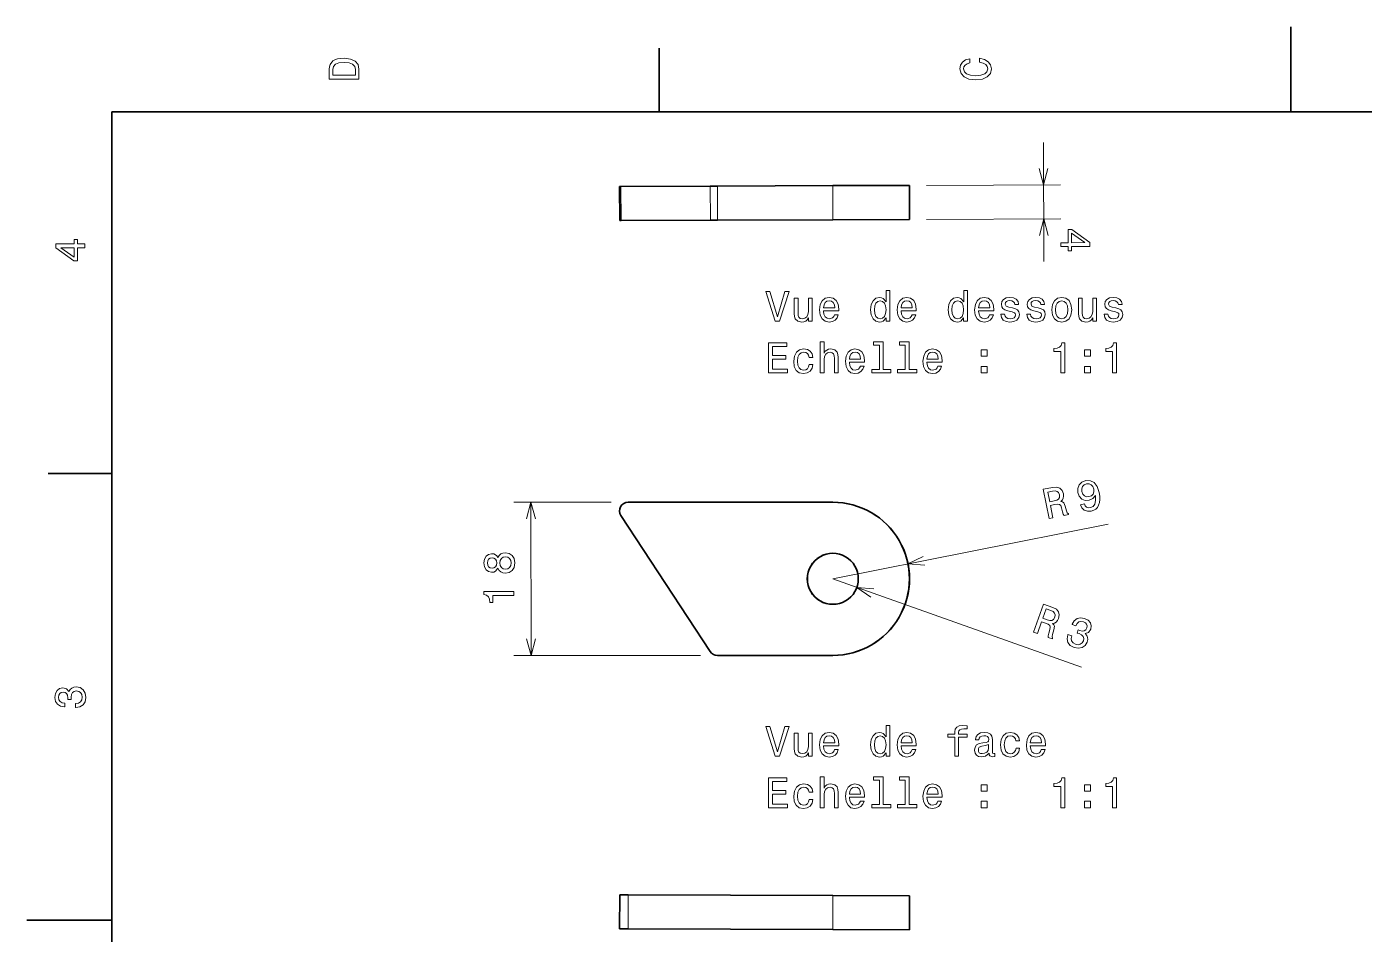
# Model space of a CAD drawing. Extents: x 0 to 297, y 0 to 210.
# Drawn here: x 0 to 157.1, y 103.3 to 210 of the extents above; entities that cross this region are included whole.
import ezdxf

# ---------------------------------------------------------------- set-up
doc = ezdxf.new("R2010")
doc.units = 0

msp = doc.modelspace()

# ---------------------------------------------------------------- linework, layer by layer
at = {"color": 7, "lineweight": 35, "ltscale": 0.25}
for p, q in [((148.5, 200), (148.5, 210)), ((10, 105), (0, 105))]:
    msp.add_line(p, q, dxfattribs=at)
at = {"color": 7, "lineweight": 35, "ltscale": 0.1875}
for p, q in [((74.300003, 200), (74.300003, 207.5)), ((10, 157.5), (2.5, 157.5))]:
    msp.add_line(p, q, dxfattribs=at)
at = {"color": 7, "lineweight": 35}
for p, q in [((287, 200), (10, 200)), ((10, 200), (10, 10)), ((94.696289, 154.113068), (70.646729, 154.109314)), ((94.709961, 107.882339), (70.6604, 107.964645)), ((94.696289, 103.882355), (70.646729, 103.964661))]:
    msp.add_line(p, q, dxfattribs=at)
at = {"color": 7, "lineweight": 13, "ltscale": 0.350001}
msp.add_line((119.444214, 196.405899), (119.492065, 182.40596), dxfattribs=at)
at = {"color": 7, "lineweight": 35, "ltscale": 0.004095}
for p, q in [((69.810669, 191.236008), (69.646851, 191.235458)), ((69.824341, 187.236038), (69.660522, 187.235474))]:
    msp.add_line(p, q, dxfattribs=at)
at = {"color": 7, "lineweight": 35, "ltscale": 0.1}
for p, q in [((69.660522, 187.235474), (69.646851, 191.235458)), ((103.711304, 187.35199), (103.697632, 191.351974)), ((69.660522, 107.968063), (69.646851, 103.968079)), ((103.711304, 107.851547), (103.697632, 103.851563))]:
    msp.add_line(p, q, dxfattribs=at)
at = {"color": 7, "lineweight": 35, "ltscale": 0.262337}
msp.add_line((69.810669, 191.236008), (80.304077, 191.271927), dxfattribs=at)
at = {"color": 7, "lineweight": 13, "ltscale": 0.1}
for p, q in [((69.824341, 187.236038), (69.810669, 191.236008)), ((80.317871, 187.271942), (80.304077, 191.271927)), ((81.154175, 187.274796), (81.140503, 191.274765)), ((94.712769, 187.321198), (94.699097, 191.321182)), ((70.6604, 107.964645), (70.646729, 103.964661)), ((94.709961, 107.882339), (94.696289, 103.882355))]:
    msp.add_line(p, q, dxfattribs=at)
at = {"color": 7, "lineweight": 35, "ltscale": 0.020911}
msp.add_line((81.140503, 191.274765), (80.304077, 191.271927), dxfattribs=at)
at = {"color": 7, "lineweight": 35, "ltscale": 0.338967}
for p, q in [((94.699097, 191.321182), (81.140503, 191.274765)), ((94.712769, 187.321198), (81.154175, 187.274796))]:
    msp.add_line(p, q, dxfattribs=at)
at = {"color": 7, "lineweight": 35, "ltscale": 0.224965}
for p, q in [((103.697632, 191.351974), (94.699097, 191.321182)), ((103.711304, 187.35199), (94.712769, 187.321198))]:
    msp.add_line(p, q, dxfattribs=at)
at = {"color": 7, "lineweight": 13, "ltscale": 0.394094}
for p, q in [((105.697632, 191.35881), (121.461304, 191.412766)), ((105.711304, 187.358841), (121.474976, 187.412796))]:
    msp.add_line(p, q, dxfattribs=at)
at = {"color": 7, "lineweight": 35, "ltscale": 0.26234}
msp.add_line((69.824341, 187.236038), (80.317871, 187.271942), dxfattribs=at)
at = {"color": 7, "lineweight": 35, "ltscale": 0.020908}
msp.add_line((81.154175, 187.274796), (80.317871, 187.271942), dxfattribs=at)
at = {"color": 7, "lineweight": 13, "ltscale": 0.285144}
msp.add_line((68.646729, 154.108994), (57.240967, 154.107224), dxfattribs=at)
at = {"color": 7, "lineweight": 13, "ltscale": 0.45}
msp.add_line((59.240967, 154.107529), (59.243774, 136.107529), dxfattribs=at)
at = {"color": 7, "lineweight": 35, "ltscale": 0.000342}
for p, q in [((94.709961, 154.113068), (94.696289, 154.113068)), ((94.712769, 136.113068), (94.699097, 136.113068))]:
    msp.add_line(p, q, dxfattribs=at)
at = {"color": 7, "lineweight": 35, "ltscale": 0.478317}
msp.add_line((69.810669, 152.560852), (80.304077, 136.562485), dxfattribs=at)
at = {"color": 7, "lineweight": 13}
for p, q in [((94.697632, 145.113068), (127.039795, 151.536987)), ((94.697632, 145.113068), (123.913574, 134.715057)), ((79.140503, 136.110641), (57.243774, 136.107224))]:
    msp.add_line(p, q, dxfattribs=at)
at = {"color": 7, "lineweight": 35, "ltscale": 0.338965}
msp.add_line((94.699097, 136.113068), (81.140503, 136.110947), dxfattribs=at)
at = {"color": 7, "lineweight": 35, "ltscale": 0.024997}
for p, q in [((69.660522, 107.968063), (70.6604, 107.964645)), ((69.646851, 103.968079), (70.646729, 103.964661))]:
    msp.add_line(p, q, dxfattribs=at)
at = {"color": 7, "lineweight": 35, "ltscale": 0.225035}
for p, q in [((94.709961, 107.882339), (103.711304, 107.851547)), ((94.696289, 103.882355), (103.697632, 103.851563))]:
    msp.add_line(p, q, dxfattribs=at)
at = {"color": 7, "lineweight": 13}
for points in [[(35.533215, 204.994965), (35.533215, 203.829971), (39.033215, 203.829971), (39.033215, 204.994965), (38.922264, 205.544678), (38.584366, 205.953171), (38.034657, 206.205338), (37.283215, 206.296112), (36.516644, 206.215424), (36.21405, 206.114563), (35.971977, 205.973343), (35.644165, 205.56485), (35.563473, 205.297562)], [(111.93206, 205.817017), (112.35569, 205.716141), (112.658287, 205.549713), (112.844887, 205.317734), (112.905403, 205.045395), (112.814629, 204.71759), (112.54229, 204.460388), (112.098488, 204.28891), (111.483215, 204.233429), (110.872986, 204.28891), (110.424141, 204.455338), (110.151802, 204.71254), (110.055984, 205.045395), (110.106415, 205.287476), (110.247627, 205.494247), (110.474571, 205.655624), (110.787247, 205.766571), (110.787247, 206.245682), (110.308144, 206.094391), (109.94503, 205.832138), (109.718086, 205.474075), (109.637398, 205.045395), (109.763474, 204.510818), (110.116501, 204.10231), (110.696472, 203.840057), (111.483215, 203.749283), (112.269958, 203.840057), (112.84993, 204.10231), (113.208, 204.510818), (113.329041, 205.045395), (113.233215, 205.51442), (112.965927, 205.892654), (112.527161, 206.159943), (111.93206, 206.301163)], [(35.951801, 204.959656), (36.027451, 205.342941), (36.259438, 205.605194), (36.672985, 205.761536), (37.283215, 205.811966), (37.873272, 205.756485), (38.286816, 205.600143), (38.533936, 205.332855), (38.614628, 204.959656), (38.614628, 204.298996), (35.951801, 204.298996)], [(121.484497, 184.613663), (121.486084, 184.159775), (122.353516, 184.16275), (122.355225, 183.663467), (122.758667, 183.664856), (122.756958, 184.164124), (124.9104, 184.171494), (124.908813, 184.630432), (122.790527, 186.156326), (122.34668, 186.1548), (122.351929, 184.616638)], [(122.751587, 185.732559), (124.323853, 184.623383), (122.755371, 184.618011)], [(6.833213, 184.02739), (6.833213, 184.481277), (5.965778, 184.481277), (5.965778, 184.98056), (5.56232, 184.98056), (5.56232, 184.481277), (3.408862, 184.481277), (3.408862, 184.022339), (5.521974, 182.489197), (5.965778, 182.489197), (5.965778, 184.02739)], [(5.56232, 182.912827), (3.993876, 184.02739), (5.56232, 184.02739)], [(89.074608, 178.883896), (88.19709, 175.903336), (87.29435, 178.883896), (86.815247, 178.883896), (87.944931, 175.378845), (88.449249, 175.378845), (89.553719, 178.883896)], [(92.277061, 178.087051), (91.833252, 178.087051), (91.833252, 176.523651), (91.782822, 176.160553), (91.636566, 175.8983), (91.409622, 175.736908), (91.112076, 175.686478), (90.875046, 175.726822), (90.723747, 175.84787), (90.638008, 176.054642), (90.617836, 176.347137), (90.617836, 178.087051), (90.174034, 178.087051), (90.174034, 176.306793), (90.189163, 175.94873), (90.284988, 175.651184), (90.577492, 175.378845), (91.046509, 175.28302), (91.298676, 175.318329), (91.515533, 175.409103), (91.702133, 175.565445), (91.853432, 175.792389), (91.853432, 175.378845), (92.277061, 175.378845)], [(93.613518, 176.604355), (95.388733, 176.604355), (95.393776, 176.811127), (95.31308, 177.391098), (95.091179, 177.824814), (94.738159, 178.087051), (94.269135, 178.182877), (93.810204, 178.082016), (93.457176, 177.799591), (93.230232, 177.340668), (93.149536, 176.735474), (93.225189, 176.115158), (93.452133, 175.66127), (93.800117, 175.378845), (94.254005, 175.28302), (94.647377, 175.348587), (94.970146, 175.52005), (95.207176, 175.792389), (95.343346, 176.155502), (94.904579, 176.155502), (94.813805, 175.953766), (94.682678, 175.802475), (94.309479, 175.681442), (94.022018, 175.736908), (93.805161, 175.913422), (93.663948, 176.200897), (93.613518, 176.589218)], [(93.613518, 176.977554), (93.668991, 177.325531), (93.805161, 177.582733), (94.011932, 177.739075), (94.284264, 177.794556), (94.551559, 177.739075), (94.758331, 177.582733), (94.884407, 177.325531), (94.929794, 176.977554)], [(100.961502, 175.79744), (100.961502, 175.378845), (101.405304, 175.378845), (101.405304, 178.999878), (100.966537, 178.999878), (100.966537, 177.673508), (100.628647, 178.056793), (100.421875, 178.147583), (100.184845, 178.182877), (99.756165, 178.082016), (99.423317, 177.799591), (99.206451, 177.345703), (99.130806, 176.735474), (99.206451, 176.125244), (99.423317, 175.666306), (99.756165, 175.378845), (100.184845, 175.28302), (100.421875, 175.318329), (100.63369, 175.409103)], [(100.26049, 177.78447), (100.552994, 177.713867), (100.774902, 177.517181), (100.906021, 177.189362), (100.956451, 176.735474), (100.906021, 176.276535), (100.774902, 175.94873), (100.552994, 175.746994), (100.26049, 175.681442), (99.983109, 175.746994), (99.771294, 175.94873), (99.630089, 176.281586), (99.584694, 176.735474), (99.630089, 177.184326), (99.771294, 177.512131), (99.983109, 177.713867)], [(102.721588, 176.604355), (104.496803, 176.604355), (104.501846, 176.811127), (104.42115, 177.391098), (104.199249, 177.824814), (103.846222, 178.087051), (103.377205, 178.182877), (102.918274, 178.082016), (102.565247, 177.799591), (102.338303, 177.340668), (102.257607, 176.735474), (102.33326, 176.115158), (102.560204, 175.66127), (102.908188, 175.378845), (103.362076, 175.28302), (103.755447, 175.348587), (104.078217, 175.52005), (104.315247, 175.792389), (104.451416, 176.155502), (104.01265, 176.155502), (103.921875, 175.953766), (103.790749, 175.802475), (103.417549, 175.681442), (103.130089, 175.736908), (102.913223, 175.913422), (102.772018, 176.200897), (102.721588, 176.589218)], [(102.721588, 176.977554), (102.777061, 177.325531), (102.913223, 177.582733), (103.119995, 177.739075), (103.392334, 177.794556), (103.659622, 177.739075), (103.866394, 177.582733), (103.992477, 177.325531), (104.037865, 176.977554)], [(110.069565, 175.79744), (110.069565, 175.378845), (110.513374, 175.378845), (110.513374, 178.999878), (110.074615, 178.999878), (110.074615, 177.673508), (109.736717, 178.056793), (109.529945, 178.147583), (109.292908, 178.182877), (108.864235, 178.082016), (108.531387, 177.799591), (108.314529, 177.345703), (108.238876, 176.735474), (108.314529, 176.125244), (108.531387, 175.666306), (108.864235, 175.378845), (109.292908, 175.28302), (109.529945, 175.318329), (109.74176, 175.409103)], [(109.368561, 177.78447), (109.661072, 177.713867), (109.882965, 177.517181), (110.014091, 177.189362), (110.064529, 176.735474), (110.014091, 176.276535), (109.882965, 175.94873), (109.661072, 175.746994), (109.368561, 175.681442), (109.091187, 175.746994), (108.879364, 175.94873), (108.738159, 176.281586), (108.692764, 176.735474), (108.738159, 177.184326), (108.879364, 177.512131), (109.091187, 177.713867)], [(111.829651, 176.604355), (113.604874, 176.604355), (113.609909, 176.811127), (113.529221, 177.391098), (113.30732, 177.824814), (112.954292, 178.087051), (112.485275, 178.182877), (112.026337, 178.082016), (111.673317, 177.799591), (111.446365, 177.340668), (111.365677, 176.735474), (111.44133, 176.115158), (111.668274, 175.66127), (112.016251, 175.378845), (112.470146, 175.28302), (112.863518, 175.348587), (113.186279, 175.52005), (113.423317, 175.792389), (113.559479, 176.155502), (113.12072, 176.155502), (113.029938, 175.953766), (112.898819, 175.802475), (112.52562, 175.681442), (112.238159, 175.736908), (112.021301, 175.913422), (111.880089, 176.200897), (111.829651, 176.589218)], [(111.829651, 176.977554), (111.885132, 177.325531), (112.021301, 177.582733), (112.228073, 177.739075), (112.500404, 177.794556), (112.767693, 177.739075), (112.974464, 177.582733), (113.100548, 177.325531), (113.145935, 176.977554)], [(115.803719, 176.957382), (115.375046, 177.058243), (115.05732, 177.17424), (114.951416, 177.41127), (114.981674, 177.577698), (115.087578, 177.69873), (115.259048, 177.774384), (115.506165, 177.804642), (115.743195, 177.774384), (115.929794, 177.683594), (116.050835, 177.54744), (116.101265, 177.365875), (116.534988, 177.365875), (116.534988, 177.375961), (116.459335, 177.703766), (116.252563, 177.960983), (115.929794, 178.12236), (115.506165, 178.182877), (115.077492, 178.12236), (114.764816, 177.955933), (114.56813, 177.708817), (114.507607, 177.396133), (114.552994, 177.093536), (114.694206, 176.881729), (114.926193, 176.730423), (115.264091, 176.624527), (115.758331, 176.503479), (116.060921, 176.377411), (116.141617, 176.276535), (116.171875, 176.125244), (116.12648, 175.938644), (116.005447, 175.79744), (115.808762, 175.70665), (115.546509, 175.676392), (115.269135, 175.70665), (115.067406, 175.812561), (114.931236, 175.984039), (114.875763, 176.221069), (114.44709, 176.221069), (114.517693, 175.817612), (114.724464, 175.525101), (115.052277, 175.348587), (115.506165, 175.28302), (115.980232, 175.348587), (116.328217, 175.525101), (116.540024, 175.807526), (116.615677, 176.175674), (116.560204, 176.493393), (116.403862, 176.710251), (116.146652, 176.851471)], [(118.839737, 176.957382), (118.411064, 177.058243), (118.093338, 177.17424), (117.987434, 177.41127), (118.017693, 177.577698), (118.123596, 177.69873), (118.295074, 177.774384), (118.542191, 177.804642), (118.779221, 177.774384), (118.96582, 177.683594), (119.086853, 177.54744), (119.137291, 177.365875), (119.571007, 177.365875), (119.571007, 177.375961), (119.495361, 177.703766), (119.288589, 177.960983), (118.96582, 178.12236), (118.542191, 178.182877), (118.11351, 178.12236), (117.800835, 177.955933), (117.604149, 177.708817), (117.543625, 177.396133), (117.58902, 177.093536), (117.730225, 176.881729), (117.962219, 176.730423), (118.30011, 176.624527), (118.79435, 176.503479), (119.096939, 176.377411), (119.177635, 176.276535), (119.207893, 176.125244), (119.162506, 175.938644), (119.041473, 175.79744), (118.844788, 175.70665), (118.582535, 175.676392), (118.305161, 175.70665), (118.103424, 175.812561), (117.967262, 175.984039), (117.911789, 176.221069), (117.483109, 176.221069), (117.553719, 175.817612), (117.76049, 175.525101), (118.088303, 175.348587), (118.542191, 175.28302), (119.016251, 175.348587), (119.364235, 175.525101), (119.57605, 175.807526), (119.651703, 176.175674), (119.596222, 176.493393), (119.43988, 176.710251), (119.182678, 176.851471)], [(120.418274, 176.730423), (120.498962, 176.115158), (120.730949, 175.66127), (121.099106, 175.378845), (121.593338, 175.28302), (122.082535, 175.378845), (122.450684, 175.656219), (122.682678, 176.110107), (122.768417, 176.730423), (122.682678, 177.345703), (122.450684, 177.804642), (122.082535, 178.082016), (121.593338, 178.182877), (121.099106, 178.082016), (120.730949, 177.799591), (120.498962, 177.345703)], [(120.872162, 176.735474), (120.917549, 177.189362), (121.058762, 177.517181), (121.285706, 177.718903), (121.593338, 177.789505), (121.895935, 177.718903), (122.122879, 177.522217), (122.264091, 177.189362), (122.314522, 176.735474), (122.264091, 176.276535), (122.122879, 175.94368), (121.895935, 175.741959), (121.593338, 175.676392), (121.285706, 175.741959), (121.058762, 175.94368), (120.917549, 176.276535)], [(125.673309, 178.087051), (125.229507, 178.087051), (125.229507, 176.523651), (125.179077, 176.160553), (125.032822, 175.8983), (124.805878, 175.736908), (124.508324, 175.686478), (124.271294, 175.726822), (124.119995, 175.84787), (124.034256, 176.054642), (124.014084, 176.347137), (124.014084, 178.087051), (123.570282, 178.087051), (123.570282, 176.306793), (123.585419, 175.94873), (123.681236, 175.651184), (123.97374, 175.378845), (124.442764, 175.28302), (124.694923, 175.318329), (124.911789, 175.409103), (125.098381, 175.565445), (125.24968, 175.792389), (125.24968, 175.378845), (125.673309, 175.378845)], [(127.947807, 176.957382), (127.519135, 177.058243), (127.201408, 177.17424), (127.095505, 177.41127), (127.125763, 177.577698), (127.231667, 177.69873), (127.403137, 177.774384), (127.650253, 177.804642), (127.887283, 177.774384), (128.073883, 177.683594), (128.194916, 177.54744), (128.245361, 177.365875), (128.679077, 177.365875), (128.679077, 177.375961), (128.603424, 177.703766), (128.396652, 177.960983), (128.073883, 178.12236), (127.650253, 178.182877), (127.221581, 178.12236), (126.908905, 177.955933), (126.712219, 177.708817), (126.651695, 177.396133), (126.697083, 177.093536), (126.838295, 176.881729), (127.070282, 176.730423), (127.40818, 176.624527), (127.90242, 176.503479), (128.205017, 176.377411), (128.285706, 176.276535), (128.315964, 176.125244), (128.270569, 175.938644), (128.149536, 175.79744), (127.95285, 175.70665), (127.690598, 175.676392), (127.413223, 175.70665), (127.211494, 175.812561), (127.075333, 175.984039), (127.019852, 176.221069), (126.591179, 176.221069), (126.661781, 175.817612), (126.868553, 175.525101), (127.196365, 175.348587), (127.650253, 175.28302), (128.124313, 175.348587), (128.472305, 175.525101), (128.684113, 175.807526), (128.759766, 176.175674), (128.704285, 176.493393), (128.547943, 176.710251), (128.290741, 176.851471)], [(93.225189, 169.332016), (93.668991, 169.332016), (93.668991, 170.895416), (93.714378, 171.253479), (93.860634, 171.515732), (94.087578, 171.677124), (94.390175, 171.73764), (94.632248, 171.68721), (94.783546, 171.551041), (94.859192, 171.324097), (94.884407, 171.0215), (94.884407, 169.332016), (95.328217, 169.332016), (95.328217, 171.112274), (95.308037, 171.470337), (95.217262, 171.767899), (94.919708, 172.040222), (94.455734, 172.136047), (94.203575, 172.100754), (93.986717, 172.004929), (93.805161, 171.853622), (93.668991, 171.646851), (93.668991, 172.953049), (93.225189, 172.953049)], [(100.179794, 172.579849), (100.179794, 169.705215), (99.266975, 169.705215), (99.266975, 169.332016), (101.53138, 169.332016), (101.53138, 169.705215), (100.623604, 169.705215), (100.623604, 172.953049), (99.483833, 172.953049), (99.483833, 172.579849)], [(103.21582, 172.579849), (103.21582, 169.705215), (102.302994, 169.705215), (102.302994, 169.332016), (104.567406, 169.332016), (104.567406, 169.705215), (103.659622, 169.705215), (103.659622, 172.953049), (102.519852, 172.953049), (102.519852, 172.579849)], [(121.502563, 169.332016), (121.961494, 169.332016), (121.961494, 172.857239), (121.618561, 172.857239), (121.527779, 172.549591), (121.346222, 172.342819), (121.068848, 172.221786), (120.685562, 172.181442), (120.685562, 171.823364), (121.502563, 171.823364)], [(127.574608, 169.332016), (128.033539, 169.332016), (128.033539, 172.857239), (127.690598, 172.857239), (127.599823, 172.549591), (127.418266, 172.342819), (127.140884, 172.221786), (126.757599, 172.181442), (126.757599, 171.823364), (127.574608, 171.823364)], [(87.138008, 169.332016), (89.357033, 169.332016), (89.357033, 169.755646), (87.60199, 169.755646), (87.60199, 170.940811), (89.16539, 170.940811), (89.16539, 171.35939), (87.60199, 171.35939), (87.60199, 172.408386), (89.316689, 172.408386), (89.316689, 172.832016), (87.138008, 172.832016)], [(91.913948, 171.142532), (92.352707, 171.142532), (92.261932, 171.54599), (92.045074, 171.863724), (91.707176, 172.06041), (91.268417, 172.136047), (90.784264, 172.035187), (90.416107, 171.752762), (90.18412, 171.293839), (90.103432, 170.678558), (90.179077, 170.068329), (90.406021, 169.614441), (90.764091, 169.332016), (91.253288, 169.236191), (91.687004, 169.311844), (92.024902, 169.523651), (92.256889, 169.856506), (92.35775, 170.300308), (91.93412, 170.300308), (91.858475, 170.017899), (91.717262, 169.806076), (91.515533, 169.674957), (91.268417, 169.634613), (90.960777, 169.700165), (90.738876, 169.901901), (90.602707, 170.229706), (90.55732, 170.693695), (90.602707, 171.147583), (90.743919, 171.475388), (90.970863, 171.677124), (91.268417, 171.747726), (91.530663, 171.702332), (91.727348, 171.586334), (91.858475, 171.394699)], [(96.649536, 170.557526), (98.424759, 170.557526), (98.429794, 170.764297), (98.349106, 171.344269), (98.127205, 171.777985), (97.774178, 172.040222), (97.305161, 172.136047), (96.846222, 172.035187), (96.493195, 171.752762), (96.266251, 171.293839), (96.185562, 170.688644), (96.261208, 170.068329), (96.488159, 169.614441), (96.836136, 169.332016), (97.290031, 169.236191), (97.683403, 169.301758), (98.006165, 169.473221), (98.243195, 169.74556), (98.379364, 170.108673), (97.940605, 170.108673), (97.849823, 169.906937), (97.718704, 169.755646), (97.345505, 169.634613), (97.058037, 169.690079), (96.841179, 169.866592), (96.699974, 170.154068), (96.649536, 170.542389)], [(96.649536, 170.930725), (96.705017, 171.278702), (96.841179, 171.535904), (97.047951, 171.692245), (97.32029, 171.747726), (97.587578, 171.692245), (97.79435, 171.535904), (97.920433, 171.278702), (97.96582, 170.930725)], [(105.757607, 170.557526), (107.532822, 170.557526), (107.537865, 170.764297), (107.457176, 171.344269), (107.235275, 171.777985), (106.882248, 172.040222), (106.413223, 172.136047), (105.954292, 172.035187), (105.601273, 171.752762), (105.374321, 171.293839), (105.293633, 170.688644), (105.369278, 170.068329), (105.596222, 169.614441), (105.944206, 169.332016), (106.398102, 169.236191), (106.791473, 169.301758), (107.114235, 169.473221), (107.351273, 169.74556), (107.487434, 170.108673), (107.048676, 170.108673), (106.957893, 169.906937), (106.826775, 169.755646), (106.453575, 169.634613), (106.166107, 169.690079), (105.949249, 169.866592), (105.808044, 170.154068), (105.757607, 170.542389)], [(105.757607, 170.930725), (105.81308, 171.278702), (105.949249, 171.535904), (106.156021, 171.692245), (106.42836, 171.747726), (106.695648, 171.692245), (106.90242, 171.535904), (107.028503, 171.278702), (107.073891, 170.930725)], [(112.137291, 171.288788), (112.833252, 171.288788), (112.833252, 172.040222), (112.137291, 172.040222)], [(124.28138, 171.288788), (124.977341, 171.288788), (124.977341, 172.040222), (124.28138, 172.040222)], [(112.137291, 169.332016), (112.833252, 169.332016), (112.833252, 170.08345), (112.137291, 170.08345)], [(124.28138, 169.332016), (124.977341, 169.332016), (124.977341, 170.08345), (124.28138, 170.08345)], [(120.099487, 152.197525), (120.559448, 152.28891), (120.271606, 153.738251), (120.741577, 153.831589), (121.090698, 153.885529), (121.322144, 153.859512), (121.473267, 153.719849), (121.580688, 153.43782), (121.693848, 152.997543), (121.781494, 152.711594), (121.875244, 152.550247), (122.394653, 152.653412), (122.375977, 152.747406), (122.234741, 152.863312), (122.144043, 153.112671), (121.99939, 153.659805), (121.83374, 154.05368), (121.694458, 154.159683), (121.497681, 154.218307), (121.671021, 154.381271), (121.775146, 154.581909), (121.820923, 154.817245), (121.798584, 155.085312), (121.646729, 155.487076), (121.386963, 155.759399), (121.023193, 155.882538), (120.565186, 155.858414), (119.417603, 155.630463)], [(123.805054, 153.817947), (123.956909, 153.441895), (124.229614, 153.182404), (124.603271, 153.061249), (125.062256, 153.080414), (125.347168, 153.173019), (125.591675, 153.314117), (125.783813, 153.511688), (125.928589, 153.766663), (126.022949, 154.068207), (126.064941, 154.426193), (126.052612, 154.824799), (125.988892, 155.274902), (125.766235, 155.955673), (125.422729, 156.417023), (124.975952, 156.647079), (124.425049, 156.650772), (123.958008, 156.465454), (123.639038, 156.155304), (123.474365, 155.742096), (123.486572, 155.266342), (123.660034, 154.80719), (123.964233, 154.492264), (124.355713, 154.333496), (124.810669, 154.346741), (125.256958, 154.533096), (125.55127, 154.889755), (125.581177, 154.324951), (125.500488, 153.90274), (125.304321, 153.622101), (124.987549, 153.482071), (124.723511, 153.465607), (124.513916, 153.537094), (124.355835, 153.685669), (124.260254, 153.90834)], [(123.965454, 155.366592), (123.953979, 155.683105), (124.044312, 155.953003), (124.231567, 156.149582), (124.502686, 156.259995), (124.805298, 156.26355), (125.05835, 156.154419), (125.244019, 155.944489), (125.359375, 155.648605), (125.366821, 155.326172), (125.274536, 155.066162), (125.075439, 154.877518), (124.783569, 154.768127), (124.501709, 154.76355), (124.260498, 154.864761), (124.076782, 155.064789)], [(120.520142, 155.412399), (120.827759, 155.442657), (121.059082, 155.390915), (121.227051, 155.244324), (121.325562, 154.981094), (121.33313, 154.684372), (121.234009, 154.484711), (121.02417, 154.350479), (120.717407, 154.26384), (120.18811, 154.158722), (119.961182, 155.301376)], [(55.355957, 146.349594), (55.497314, 146.092407), (55.69397, 145.915924), (55.941162, 145.805008), (56.238647, 145.76976), (56.6875, 145.85051), (57.0354, 146.08255), (57.257324, 146.460831), (57.342896, 146.97525), (57.25708, 147.484604), (57.035156, 147.862823), (56.687134, 148.094757), (56.238281, 148.18042), (55.940796, 148.14003), (55.693604, 148.034073), (55.496948, 147.852493), (55.355835, 147.600311), (55.234741, 147.802017), (55.068237, 147.943207), (54.866577, 148.0289), (54.619385, 148.059128), (54.261353, 147.978378), (53.973877, 147.766525), (53.787354, 147.423553), (53.716797, 146.974686), (53.787476, 146.520813), (53.974243, 146.177902), (54.261719, 145.96109), (54.619751, 145.885498), (54.866821, 145.910751), (55.068604, 145.996521)], [(54.660034, 146.364609), (54.43811, 146.404922), (54.266602, 146.525925), (54.160645, 146.71756), (54.120361, 146.974762), (54.160645, 147.226929), (54.266479, 147.418579), (54.437988, 147.539642), (54.65979, 147.585068), (54.886841, 147.539719), (55.063354, 147.418701), (55.179321, 147.227081), (55.214722, 146.97493), (55.174438, 146.717712), (55.063477, 146.526047), (54.886963, 146.404984)], [(56.228516, 146.253906), (55.961182, 146.299255), (55.759399, 146.445465), (55.628296, 146.672394), (55.582886, 146.974976), (55.628174, 147.272537), (55.759277, 147.499512), (55.960938, 147.645798), (56.228271, 147.696259), (56.515747, 147.645874), (56.732666, 147.499664), (56.873901, 147.272736), (56.919312, 146.975189), (56.874023, 146.672592), (56.732788, 146.445618), (56.515991, 146.299332)], [(57.242676, 143.148438), (57.242676, 143.607376), (53.717407, 143.606827), (53.717407, 143.263885), (54.025146, 143.173157), (54.231934, 142.991638), (54.353027, 142.714279), (54.393433, 142.330994), (54.751465, 142.331055), (54.751343, 143.148056)], [(118.292114, 138.838623), (118.734009, 138.681366), (119.229492, 140.073486), (119.680786, 139.912842), (120.008301, 139.780228), (120.193726, 139.639297), (120.251953, 139.441925), (120.199707, 139.144684), (120.071289, 138.708618), (120, 138.418152), (119.997803, 138.231552), (120.496704, 138.054001), (120.528809, 138.144272), (120.466919, 138.316208), (120.516846, 138.576797), (120.672974, 139.120789), (120.732544, 139.543884), (120.667236, 139.706314), (120.52832, 139.857468), (120.76062, 139.9086), (120.952881, 140.027557), (121.112793, 140.206177), (121.230957, 140.447845), (121.306396, 140.870621), (121.2229, 141.237595), (120.973633, 141.529755), (120.567993, 141.743698), (119.465698, 142.136017)], [(120.300659, 141.38382), (120.580322, 141.252151), (120.752563, 141.089172), (120.821655, 140.877213), (120.771362, 140.600677), (120.625854, 140.34201), (120.438354, 140.221375), (120.189331, 140.213638), (119.881592, 140.296417), (119.373169, 140.477341), (119.763794, 141.57489)], [(122.325317, 138.570175), (122.313477, 138.536911), (122.227173, 138.053726), (122.328735, 137.632156), (122.602539, 137.288467), (123.039429, 137.041977), (123.562256, 136.946884), (124.007324, 137.024048), (124.363281, 137.272095), (124.600952, 137.669266), (124.66272, 137.96312), (124.639404, 138.228394), (124.530884, 138.465057), (124.348511, 138.674515), (124.748657, 138.821167), (125.003296, 139.190887), (125.063965, 139.586853), (124.959351, 139.93988), (124.689331, 140.234055), (124.255249, 140.45816), (123.800537, 140.534317), (123.398315, 140.44194), (123.066162, 140.185455), (122.837646, 139.768951), (122.825806, 139.735687), (123.248657, 139.58519), (123.394897, 139.875748), (123.596191, 140.050339), (123.84314, 140.11235), (124.140381, 140.060089), (124.373901, 139.934158), (124.518921, 139.770126), (124.570679, 139.569687), (124.535645, 139.335907), (124.410034, 139.118317), (124.240234, 139.002106), (124.006836, 138.978104), (123.72583, 139.045975), (123.542236, 139.116684), (123.408691, 138.741318), (123.644897, 138.667969), (123.928955, 138.518677), (124.111694, 138.325165), (124.178833, 138.092514), (124.140137, 137.833298), (123.989746, 137.576324), (123.779175, 137.421051), (123.515015, 137.37056), (123.209961, 137.430939), (122.927612, 137.584991), (122.759766, 137.805313), (122.703125, 138.082413), (122.762451, 138.414597)], [(5.73379, 129.979111), (5.769093, 129.979111), (6.253242, 130.059799), (6.616354, 130.296829), (6.848343, 130.670029), (6.934078, 131.164276), (6.848343, 131.688766), (6.626441, 132.082138), (6.273415, 132.334305), (5.819525, 132.425079), (5.521974, 132.384735), (5.279899, 132.273788), (5.0933, 132.092224), (4.957133, 131.850143), (4.684798, 132.177963), (4.251081, 132.293961), (3.857709, 132.218307), (3.560158, 132.00145), (3.373559, 131.648422), (3.307997, 131.164276), (3.388689, 130.710388), (3.610591, 130.362396), (3.963617, 130.135452), (4.432637, 130.059799), (4.46794, 130.059799), (4.46794, 130.508652), (4.145173, 130.548996), (3.913184, 130.680115), (3.771974, 130.891937), (3.721542, 131.189484), (3.761888, 131.451736), (3.867795, 131.643372), (4.039265, 131.759369), (4.271254, 131.804764), (4.518372, 131.759369), (4.684798, 131.638336), (4.785663, 131.426514), (4.815922, 131.139053), (4.810879, 130.942368), (5.209294, 130.942368), (5.199208, 131.189484), (5.244596, 131.507217), (5.365634, 131.744247), (5.56232, 131.885452), (5.819525, 131.935883), (6.112032, 131.880417), (6.328891, 131.734161), (6.465058, 131.502167), (6.510447, 131.194534), (6.460014, 130.876801), (6.308718, 130.644821), (6.066643, 130.498566), (5.73379, 130.443085)], [(89.074608, 127.759361), (88.19709, 124.778816), (87.29435, 127.759361), (86.815247, 127.759361), (87.944931, 124.254318), (88.449249, 124.254318), (89.553719, 127.759361)], [(100.961502, 124.672905), (100.961502, 124.254318), (101.405304, 124.254318), (101.405304, 127.875359), (100.966537, 127.875359), (100.966537, 126.548988), (100.628647, 126.932274), (100.421875, 127.023048), (100.184845, 127.05835), (99.756165, 126.957489), (99.423317, 126.675064), (99.206451, 126.221176), (99.130806, 125.610947), (99.206451, 125.000717), (99.423317, 124.541779), (99.756165, 124.254318), (100.184845, 124.158501), (100.421875, 124.193802), (100.63369, 124.284576)], [(109.020576, 126.493515), (109.020576, 124.254318), (109.464386, 124.254318), (109.464386, 126.493515), (110.473022, 126.493515), (110.473022, 126.87175), (109.464386, 126.87175), (109.464386, 127.038177), (109.49968, 127.239906), (109.615677, 127.376076), (109.812363, 127.456764), (110.094788, 127.48703), (110.473022, 127.466858), (110.473022, 127.850143), (109.993919, 127.875359), (109.560204, 127.829964), (109.257607, 127.693802), (109.07605, 127.456764), (109.020576, 127.118874), (109.020576, 126.87175), (108.208618, 126.87175), (108.208618, 126.493515)], [(92.277061, 126.962532), (91.833252, 126.962532), (91.833252, 125.399132), (91.782822, 125.036018), (91.636566, 124.773773), (91.409622, 124.612389), (91.112076, 124.561958), (90.875046, 124.602303), (90.723747, 124.723335), (90.638008, 124.930107), (90.617836, 125.222618), (90.617836, 126.962532), (90.174034, 126.962532), (90.174034, 125.182274), (90.189163, 124.824203), (90.284988, 124.526649), (90.577492, 124.254318), (91.046509, 124.158501), (91.298676, 124.193802), (91.515533, 124.284576), (91.702133, 124.440918), (91.853432, 124.667862), (91.853432, 124.254318), (92.277061, 124.254318)], [(93.613518, 125.47982), (95.388733, 125.47982), (95.393776, 125.686592), (95.31308, 126.266563), (95.091179, 126.700287), (94.738159, 126.962532), (94.269135, 127.05835), (93.810204, 126.957489), (93.457176, 126.675064), (93.230232, 126.216133), (93.149536, 125.610947), (93.225189, 124.990631), (93.452133, 124.536736), (93.800117, 124.254318), (94.254005, 124.158501), (94.647377, 124.22406), (94.970146, 124.395531), (95.207176, 124.667862), (95.343346, 125.030975), (94.904579, 125.030975), (94.813805, 124.829247), (94.682678, 124.677948), (94.309479, 124.556915), (94.022018, 124.612389), (93.805161, 124.788902), (93.663948, 125.076363), (93.613518, 125.464691)], [(93.613518, 125.85302), (93.668991, 126.201004), (93.805161, 126.458206), (94.011932, 126.614548), (94.284264, 126.670021), (94.551559, 126.614548), (94.758331, 126.458206), (94.884407, 126.201004), (94.929794, 125.85302)], [(100.26049, 126.659935), (100.552994, 126.589333), (100.774902, 126.392647), (100.906021, 126.064835), (100.956451, 125.610947), (100.906021, 125.152016), (100.774902, 124.824203), (100.552994, 124.622475), (100.26049, 124.556915), (99.983109, 124.622475), (99.771294, 124.824203), (99.630089, 125.157059), (99.584694, 125.610947), (99.630089, 126.059792), (99.771294, 126.387604), (99.983109, 126.589333)], [(102.721588, 125.47982), (104.496803, 125.47982), (104.501846, 125.686592), (104.42115, 126.266563), (104.199249, 126.700287), (103.846222, 126.962532), (103.377205, 127.05835), (102.918274, 126.957489), (102.565247, 126.675064), (102.338303, 126.216133), (102.257607, 125.610947), (102.33326, 124.990631), (102.560204, 124.536736), (102.908188, 124.254318), (103.362076, 124.158501), (103.755447, 124.22406), (104.078217, 124.395531), (104.315247, 124.667862), (104.451416, 125.030975), (104.01265, 125.030975), (103.921875, 124.829247), (103.790749, 124.677948), (103.417549, 124.556915), (103.130089, 124.612389), (102.913223, 124.788902), (102.772018, 125.076363), (102.721588, 125.464691)], [(102.721588, 125.85302), (102.777061, 126.201004), (102.913223, 126.458206), (103.119995, 126.614548), (103.392334, 126.670021), (103.659622, 126.614548), (103.866394, 126.458206), (103.992477, 126.201004), (104.037865, 125.85302)], [(113.050117, 124.607346), (113.050117, 124.592216), (113.075333, 124.420746), (113.150978, 124.299706), (113.468704, 124.203888), (113.71582, 124.244232), (113.71582, 124.587173), (113.609909, 124.572044), (113.468704, 124.637604), (113.443489, 124.839333), (113.443489, 126.241348), (113.382965, 126.599419), (113.206451, 126.851578), (112.898819, 127.002876), (112.465103, 127.05835), (112.041473, 126.997833), (111.72879, 126.826363), (111.532104, 126.559074), (111.466537, 126.206047), (111.466537, 126.175789), (111.86496, 126.175789), (111.900261, 126.387604), (112.011208, 126.538902), (112.192764, 126.629677), (112.449974, 126.664978), (112.69709, 126.639763), (112.873604, 126.564117), (112.979507, 126.432991), (113.014816, 126.251434), (112.994644, 126.039619), (112.913948, 125.933716), (112.712219, 125.883278), (112.333977, 125.842934), (111.900261, 125.752159), (111.592621, 125.590775), (111.411064, 125.338615), (111.355591, 124.965416), (111.406021, 124.632561), (111.562363, 124.385445), (111.814522, 124.229103), (112.162506, 124.17363), (112.631531, 124.279533)], [(116.202133, 126.064835), (116.640892, 126.064835), (116.55011, 126.468292), (116.333252, 126.786018), (115.995361, 126.982704), (115.556595, 127.05835), (115.072449, 126.957489), (114.704292, 126.675064), (114.472305, 126.216133), (114.391617, 125.600861), (114.467262, 124.990631), (114.694206, 124.536736), (115.052277, 124.254318), (115.541473, 124.158501), (115.975189, 124.234146), (116.31308, 124.445961), (116.545074, 124.778816), (116.645935, 125.222618), (116.222305, 125.222618), (116.146652, 124.940201), (116.005447, 124.728378), (115.803719, 124.59726), (115.556595, 124.556915), (115.248962, 124.622475), (115.027061, 124.824203), (114.890892, 125.152016), (114.845505, 125.61599), (114.890892, 126.069878), (115.032104, 126.39769), (115.259048, 126.599419), (115.556595, 126.670021), (115.818848, 126.624634), (116.015533, 126.508644), (116.146652, 126.317001)], [(117.901703, 125.47982), (119.67691, 125.47982), (119.681961, 125.686592), (119.601265, 126.266563), (119.379364, 126.700287), (119.026337, 126.962532), (118.55732, 127.05835), (118.098389, 126.957489), (117.745361, 126.675064), (117.518417, 126.216133), (117.437721, 125.610947), (117.513367, 124.990631), (117.740311, 124.536736), (118.088303, 124.254318), (118.542191, 124.158501), (118.935562, 124.22406), (119.258331, 124.395531), (119.495361, 124.667862), (119.631531, 125.030975), (119.192764, 125.030975), (119.10199, 124.829247), (118.970863, 124.677948), (118.597664, 124.556915), (118.310196, 124.612389), (118.093338, 124.788902), (117.952133, 125.076363), (117.901703, 125.464691)], [(117.901703, 125.85302), (117.957176, 126.201004), (118.093338, 126.458206), (118.30011, 126.614548), (118.572449, 126.670021), (118.839737, 126.614548), (119.046509, 126.458206), (119.172592, 126.201004), (119.217979, 125.85302)], [(112.99968, 125.202446), (112.939163, 124.940201), (112.777779, 124.738464), (112.535706, 124.607346), (112.238159, 124.561958), (112.046509, 124.587173), (111.910347, 124.667862), (111.824615, 124.809074), (111.799393, 125.00576), (111.819565, 125.182274), (111.900261, 125.30835), (112.223022, 125.449562), (112.631531, 125.510078), (112.99968, 125.631119)], [(87.138008, 118.207489), (89.357033, 118.207489), (89.357033, 118.631119), (87.60199, 118.631119), (87.60199, 119.816277), (89.16539, 119.816277), (89.16539, 120.234863), (87.60199, 120.234863), (87.60199, 121.283859), (89.316689, 121.283859), (89.316689, 121.707489), (87.138008, 121.707489)], [(91.913948, 120.018005), (92.352707, 120.018005), (92.261932, 120.421463), (92.045074, 120.739189), (91.707176, 120.935875), (91.268417, 121.01152), (90.784264, 120.91066), (90.416107, 120.628235), (90.18412, 120.169304), (90.103432, 119.554031), (90.179077, 118.943802), (90.406021, 118.489906), (90.764091, 118.207489), (91.253288, 118.111671), (91.687004, 118.187317), (92.024902, 118.399132), (92.256889, 118.731987), (92.35775, 119.175789), (91.93412, 119.175789), (91.858475, 118.893372), (91.717262, 118.681549), (91.515533, 118.55043), (91.268417, 118.510086), (90.960777, 118.575645), (90.738876, 118.777374), (90.602707, 119.105186), (90.55732, 119.56916), (90.602707, 120.023048), (90.743919, 120.350861), (90.970863, 120.552589), (91.268417, 120.623192), (91.530663, 120.577805), (91.727348, 120.461815), (91.858475, 120.270172)], [(93.225189, 118.207489), (93.668991, 118.207489), (93.668991, 119.770889), (93.714378, 120.12896), (93.860634, 120.391205), (94.087578, 120.552589), (94.390175, 120.613106), (94.632248, 120.562675), (94.783546, 120.426506), (94.859192, 120.199562), (94.884407, 119.896973), (94.884407, 118.207489), (95.328217, 118.207489), (95.328217, 119.987747), (95.308037, 120.345818), (95.217262, 120.643372), (94.919708, 120.915703), (94.455734, 121.01152), (94.203575, 120.976219), (93.986717, 120.880402), (93.805161, 120.729103), (93.668991, 120.522331), (93.668991, 121.828529), (93.225189, 121.828529)], [(96.649536, 119.432991), (98.424759, 119.432991), (98.429794, 119.639763), (98.349106, 120.219734), (98.127205, 120.653458), (97.774178, 120.915703), (97.305161, 121.01152), (96.846222, 120.91066), (96.493195, 120.628235), (96.266251, 120.169304), (96.185562, 119.564117), (96.261208, 118.943802), (96.488159, 118.489906), (96.836136, 118.207489), (97.290031, 118.111671), (97.683403, 118.177231), (98.006165, 118.348701), (98.243195, 118.621033), (98.379364, 118.984146), (97.940605, 118.984146), (97.849823, 118.782417), (97.718704, 118.631119), (97.345505, 118.510086), (97.058037, 118.565559), (96.841179, 118.742073), (96.699974, 119.029533), (96.649536, 119.417862)], [(100.179794, 121.45533), (100.179794, 118.580688), (99.266975, 118.580688), (99.266975, 118.207489), (101.53138, 118.207489), (101.53138, 118.580688), (100.623604, 118.580688), (100.623604, 121.828529), (99.483833, 121.828529), (99.483833, 121.45533)], [(103.21582, 121.45533), (103.21582, 118.580688), (102.302994, 118.580688), (102.302994, 118.207489), (104.567406, 118.207489), (104.567406, 118.580688), (103.659622, 118.580688), (103.659622, 121.828529), (102.519852, 121.828529), (102.519852, 121.45533)], [(105.757607, 119.432991), (107.532822, 119.432991), (107.537865, 119.639763), (107.457176, 120.219734), (107.235275, 120.653458), (106.882248, 120.915703), (106.413223, 121.01152), (105.954292, 120.91066), (105.601273, 120.628235), (105.374321, 120.169304), (105.293633, 119.564117), (105.369278, 118.943802), (105.596222, 118.489906), (105.944206, 118.207489), (106.398102, 118.111671), (106.791473, 118.177231), (107.114235, 118.348701), (107.351273, 118.621033), (107.487434, 118.984146), (107.048676, 118.984146), (106.957893, 118.782417), (106.826775, 118.631119), (106.453575, 118.510086), (106.166107, 118.565559), (105.949249, 118.742073), (105.808044, 119.029533), (105.757607, 119.417862)], [(121.502563, 118.207489), (121.961494, 118.207489), (121.961494, 121.732704), (121.618561, 121.732704), (121.527779, 121.425072), (121.346222, 121.218292), (121.068848, 121.09726), (120.685562, 121.056915), (120.685562, 120.698845), (121.502563, 120.698845)], [(127.574608, 118.207489), (128.033539, 118.207489), (128.033539, 121.732704), (127.690598, 121.732704), (127.599823, 121.425072), (127.418266, 121.218292), (127.140884, 121.09726), (126.757599, 121.056915), (126.757599, 120.698845), (127.574608, 120.698845)], [(96.649536, 119.80619), (96.705017, 120.154175), (96.841179, 120.411377), (97.047951, 120.567719), (97.32029, 120.623192), (97.587578, 120.567719), (97.79435, 120.411377), (97.920433, 120.154175), (97.96582, 119.80619)], [(105.757607, 119.80619), (105.81308, 120.154175), (105.949249, 120.411377), (106.156021, 120.567719), (106.42836, 120.623192), (106.695648, 120.567719), (106.90242, 120.411377), (107.028503, 120.154175), (107.073891, 119.80619)], [(112.137291, 120.164261), (112.833252, 120.164261), (112.833252, 120.915703), (112.137291, 120.915703)], [(124.28138, 120.164261), (124.977341, 120.164261), (124.977341, 120.915703), (124.28138, 120.915703)], [(112.137291, 118.207489), (112.833252, 118.207489), (112.833252, 118.958931), (112.137291, 118.958931)], [(124.28138, 118.207489), (124.977341, 118.207489), (124.977341, 118.958931), (124.28138, 118.958931)]]:
    msp.add_lwpolyline(points, close=True, dxfattribs=at)
for points in [[(118.937134, 193.335983), (119.461304, 191.40593), (119.97229, 193.339523)], [(119.999268, 185.475876), (119.474976, 187.40593), (118.963989, 185.472321)], [(59.758911, 152.175766), (59.240967, 154.107529), (58.723633, 152.175598)], [(105.319214, 147.750504), (103.525146, 146.866425), (105.520874, 146.735077)], [(99.517578, 143.947083), (97.524048, 144.107162), (99.17041, 142.971741)], [(58.72583, 138.039307), (59.243774, 136.107529), (59.761108, 138.039459)]]:
    msp.add_lwpolyline(points, dxfattribs=at)
at = {"color": 7, "lineweight": 35}
for centre, major_axis, start_param, end_param in [((70.646851, 153.109314), (-0.000122, 1), 0.000032829, 2.1511923447), ((94.697632, 145.113068), (-0.001099, 9), 3.1416254826, 6.2832181362), ((94.711304, 145.113068), (-0.001099, 9), 3.1416254826, 6.2832181362), ((94.697632, 145.113068), (-0.000366, 3), 0.000032829, 3.1416254826), ((94.711304, 145.113068), (-0.000366, 3), 0.000032829, 3.1416254826), ((94.697632, 145.113068), (-0.000366, 3), 3.1416254826, 6.2832181362), ((81.140259, 137.110947), (-0.000122, 1), 2.1511923447, 3.1416254826)]:
    msp.add_ellipse(centre, major_axis=major_axis, ratio=0.999994, start_param=start_param, end_param=end_param, dxfattribs=at)

doc.saveas('drawing.dxf')
